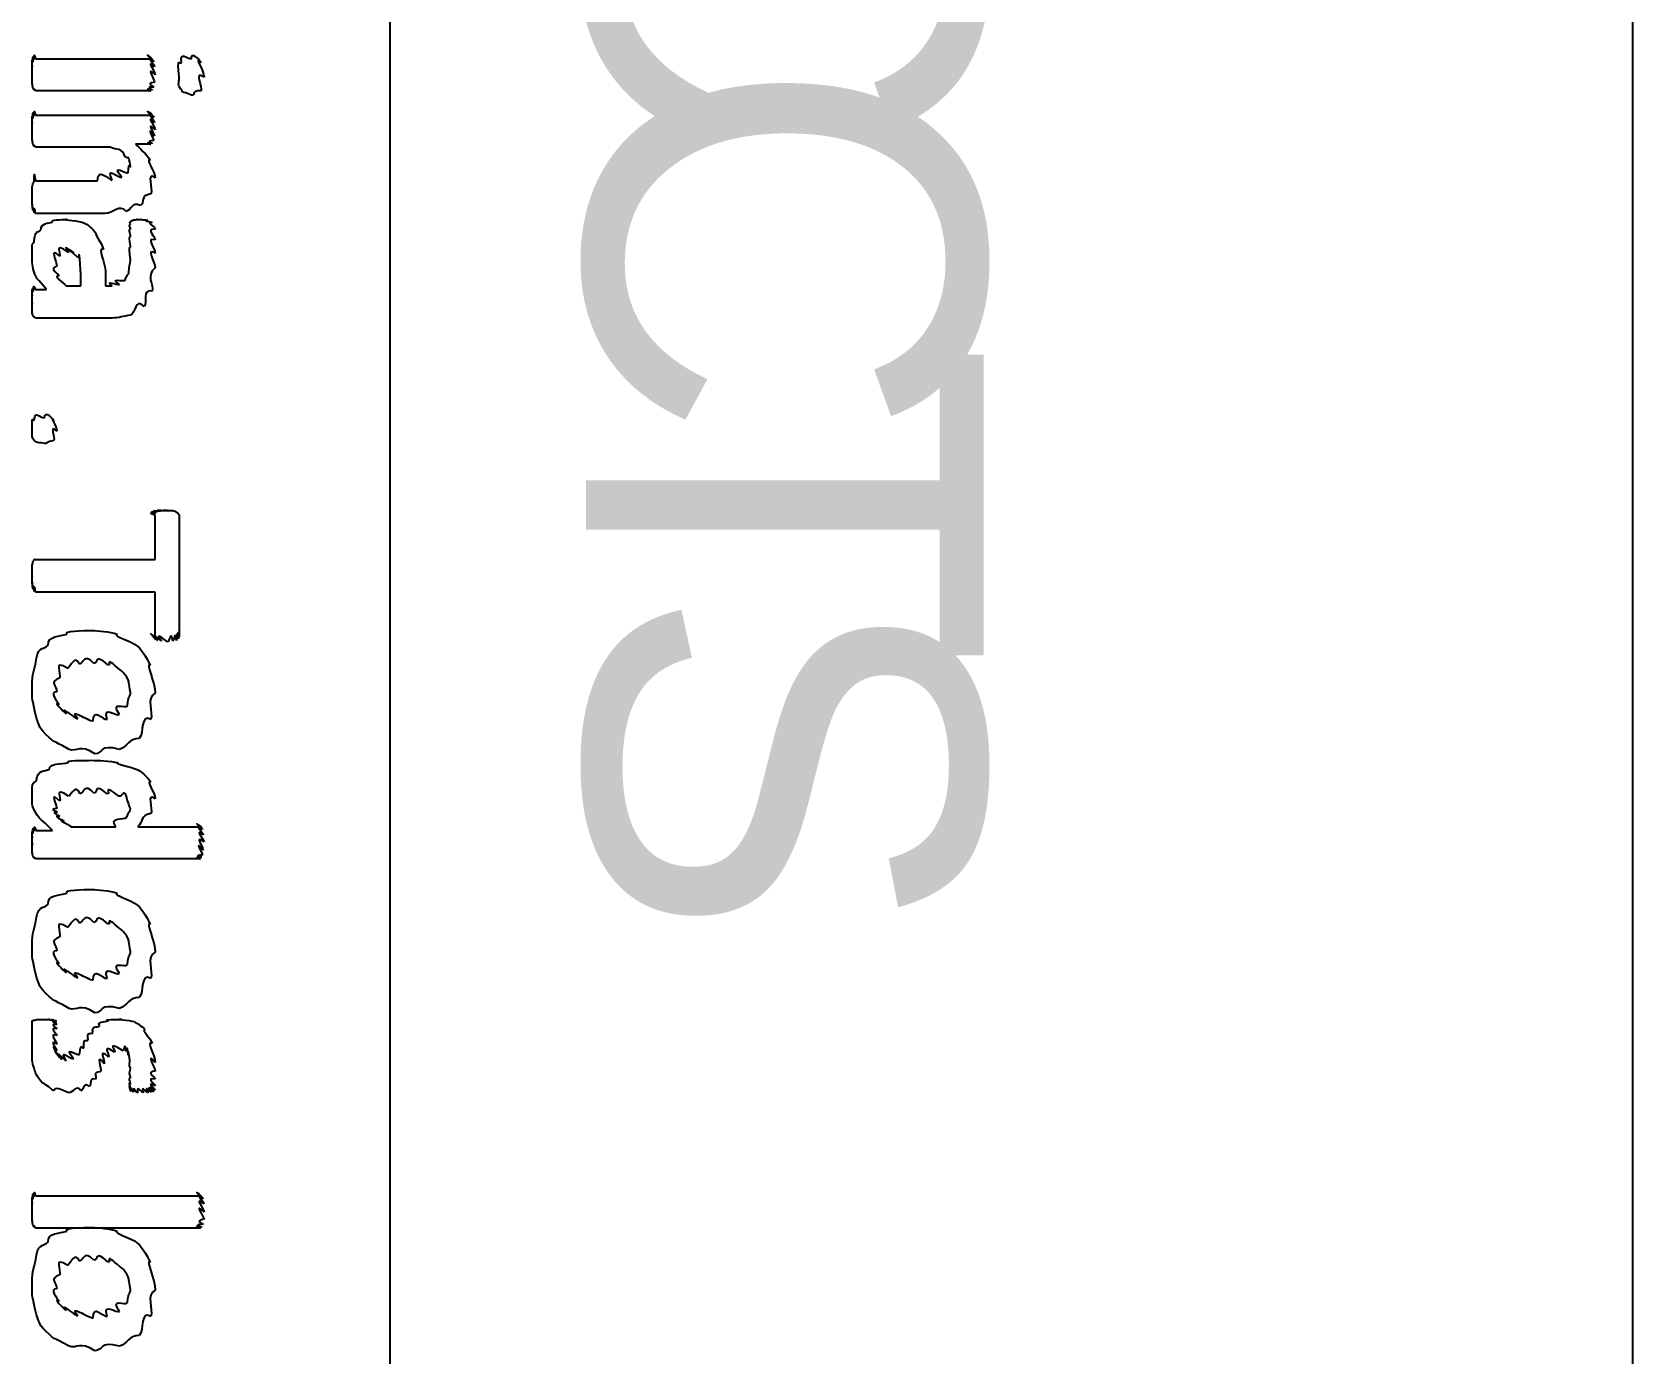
# Model space of a CAD drawing. Header units: millimetres. Extents: x 0 to 33.1, y 1.5 to 45.3.
# Drawn here: x 0.6311 to 1.1078, y 5.6191 to 6.0126 of the extents above; entities that cross this region are included whole.
import ezdxf

# ---------------------------------------------------------------- set-up
doc = ezdxf.new("R2010")
doc.units = ezdxf.units.MM
doc.header["$MEASUREMENT"] = 0
doc.layers.get('0').update_dxf_attribs({"linetype": 'CONTINUOUS'})

msp = doc.modelspace()

# ---------------------------------------------------------------- linework, layer by layer
at = {"color": 11, "linetype": 'Continuous'}
for p, q in [((0.737793, 1.78108), (0.737793, 6.90446)), ((0.632215, 6.00467), (0.666504, 6.00467)), ((0.666504, 5.99511), (0.632215, 5.99511)), ((0.678657, 5.99382), (0.678657, 5.99382)), ((0.632215, 5.9879), (0.666504, 5.9879)), ((0.654351, 5.97835), (0.632215, 5.97835)), ((0.666504, 5.97922), (0.661947, 5.97922)), ((0.632215, 5.96837), (0.650662, 5.96837)), ((0.652832, 5.95861), (0.632215, 5.95861)), ((0.645671, 5.93707), (0.645671, 5.94054)), ((0.653049, 5.9414), (0.653049, 5.93707)), ((0.632215, 5.93599), (0.635471, 5.93599)), ((0.641331, 5.93707), (0.645671, 5.93707)), ((0.653049, 5.93707), (0.655003, 5.93707)), ((0.655003, 5.92751), (0.632215, 5.92751)), ((0.634819, 5.89019), (0.634819, 5.89019)), ((0.667806, 5.85563), (0.667806, 5.86887)), ((0.674968, 5.86887), (0.674968, 5.83263)), ((0.632215, 5.85563), (0.667806, 5.85563)), ((0.667806, 5.84586), (0.632215, 5.84586)), ((0.667806, 5.83242), (0.667806, 5.84586)), ((0.671496, 5.83111), (0.671496, 5.83111)), ((0.64936, 5.80757), (0.64936, 5.80757)), ((0.649794, 5.79779), (0.649794, 5.79779)), ((0.632433, 5.77501), (0.637207, 5.77501)), ((0.64285, 5.7761), (0.656088, 5.7761)), ((0.662597, 5.7761), (0.681261, 5.7761)), ((0.681261, 5.76654), (0.632215, 5.76654)), ((0.64936, 5.73047), (0.64936, 5.73047)), ((0.649794, 5.72071), (0.649794, 5.72071)), ((0.641982, 5.69683), (0.641982, 5.69683)), ((0.632215, 5.66618), (0.681261, 5.66618)), ((0.681261, 5.65663), (0.632215, 5.65663)), ((0.64936, 5.62989), (0.64936, 5.62989)), ((0.649794, 5.62011), (0.649794, 5.62011))]:
    msp.add_line(p, q, dxfattribs=at)
at = {"color": 240, "linetype": 'Continuous'}
msp.add_line((1.1078, 1.78108), (1.1078, 6.90446), dxfattribs=at)
at = {"color": 11, "linetype": 'Continuous'}
for points in [[(0.631131, 6.00228), (0.631239, 6.00613), (0.631347, 6.00336), (0.631347, 6.00379)], [(0.631347, 6.00379), (0.631401, 6.00683), (0.631619, 6.00435), (0.631782, 6.00444)], [(0.631782, 6.00444), (0.631674, 6.00717), (0.632053, 6.00467), (0.632215, 6.00467)], [(0.666504, 6.00467), (0.664117, 6.00717), (0.666775, 6.00461), (0.666938, 6.00444)], [(0.666938, 6.00444), (0.664551, 6.00683), (0.667372, 6.00413), (0.667372, 6.00379)], [(0.667372, 6.00379), (0.66466, 6.00613), (0.667589, 6.00288), (0.667589, 6.00228)], [(0.675618, 6.00358), (0.675239, 6.00717), (0.677192, 6.00467), (0.678657, 6.00467)], [(0.678657, 6.00467), (0.678114, 6.00717), (0.681044, 6.00435), (0.681478, 6.00358)], [(0.631131, 5.99989), (0.631131, 6.00483), (0.631131, 6.00157), (0.631131, 6.00228)], [(0.667589, 6.00228), (0.664822, 6.00483), (0.667806, 6.00076), (0.667806, 5.99989)], [(0.667806, 5.99989), (0.664822, 6.0031), (0.667697, 5.99832), (0.667589, 5.99772)], [(0.674968, 5.99924), (0.674208, 6.00569), (0.675185, 6.00288), (0.675618, 6.00358)], [(0.681478, 6.00358), (0.679144, 6.00569), (0.682346, 6.00142), (0.682346, 5.99924)], [(0.682346, 5.99924), (0.679144, 6.00151), (0.682021, 5.99588), (0.681478, 5.99511)], [(0.631131, 5.99772), (0.631131, 5.99849), (0.631131, 5.99903), (0.631131, 5.99989)], [(0.631347, 5.99621), (0.631239, 5.99718), (0.631239, 5.99701), (0.631131, 5.99772)], [(0.667589, 5.99772), (0.66466, 5.99718), (0.667481, 5.99653), (0.667372, 5.99621)], [(0.675836, 5.99511), (0.674208, 5.99685), (0.674968, 5.99724), (0.674968, 5.99924)], [(0.631782, 5.99533), (0.631401, 5.99642), (0.631456, 5.99576), (0.631347, 5.99621)], [(0.632215, 5.99511), (0.631674, 5.99615), (0.63189, 5.99522), (0.631782, 5.99533)], [(0.666938, 5.99533), (0.664117, 5.99615), (0.666613, 5.99511), (0.666504, 5.99511)], [(0.667372, 5.99621), (0.664551, 5.99642), (0.66721, 5.9955), (0.666938, 5.99533)], [(0.678657, 5.99382), (0.675401, 5.99528), (0.676378, 5.99425), (0.675836, 5.99511)], [(0.681478, 5.99511), (0.678114, 5.99528), (0.680067, 5.99382), (0.678657, 5.99382)], [(0.631131, 5.98551), (0.631239, 5.98936), (0.631347, 5.9866), (0.631347, 5.98703)], [(0.631131, 5.98313), (0.631131, 5.98807), (0.631131, 5.98481), (0.631131, 5.98551)], [(0.631347, 5.98703), (0.631401, 5.99007), (0.631619, 5.98757), (0.631782, 5.98768)], [(0.631782, 5.98768), (0.631674, 5.9904), (0.632053, 5.9879), (0.632215, 5.9879)], [(0.666504, 5.9879), (0.664117, 5.9904), (0.666775, 5.9879), (0.666938, 5.9879)], [(0.666938, 5.9879), (0.664551, 5.99024), (0.667372, 5.98757), (0.667372, 5.98725)], [(0.667372, 5.98725), (0.66466, 5.98953), (0.667589, 5.98633), (0.667589, 5.98574)], [(0.667589, 5.98574), (0.664822, 5.98833), (0.667806, 5.98443), (0.667806, 5.98356)], [(0.631131, 5.98096), (0.631131, 5.98172), (0.631131, 5.98226), (0.631131, 5.98313)], [(0.667589, 5.98161), (0.66466, 5.98562), (0.667481, 5.98063), (0.667372, 5.98031)], [(0.667806, 5.98356), (0.664822, 5.9866), (0.667697, 5.98204), (0.667589, 5.98161)], [(0.631347, 5.97944), (0.631239, 5.98042), (0.631239, 5.98025), (0.631131, 5.98096)], [(0.631782, 5.97857), (0.631401, 5.97965), (0.631456, 5.979), (0.631347, 5.97944)], [(0.632215, 5.97835), (0.631674, 5.97939), (0.63189, 5.97846), (0.631782, 5.97857)], [(0.658908, 5.97553), (0.657878, 5.97835), (0.656358, 5.97738), (0.654351, 5.97835)], [(0.661947, 5.97922), (0.662924, 5.97835), (0.665419, 5.97607), (0.666287, 5.97444)], [(0.666938, 5.97944), (0.664117, 5.97999), (0.666613, 5.97922), (0.666504, 5.97922)], [(0.667372, 5.98031), (0.664551, 5.98025), (0.66721, 5.9796), (0.666938, 5.97944)], [(0.631782, 5.96815), (0.631674, 5.97271), (0.632053, 5.96837), (0.632215, 5.96837)], [(0.650662, 5.96837), (0.650662, 5.97271), (0.653971, 5.96847), (0.655003, 5.96858)], [(0.655003, 5.96858), (0.652832, 5.97304), (0.657064, 5.96903), (0.657824, 5.96946)], [(0.657824, 5.96946), (0.654406, 5.97374), (0.659343, 5.97021), (0.659776, 5.97076)], [(0.660428, 5.97271), (0.659885, 5.97651), (0.659885, 5.97456), (0.658908, 5.97553)], [(0.659776, 5.97076), (0.659885, 5.97478), (0.660428, 5.97185), (0.660428, 5.97271)], [(0.666287, 5.97444), (0.664822, 5.97504), (0.667806, 5.97097), (0.667806, 5.96924)], [(0.631347, 5.96729), (0.631401, 5.96767), (0.631619, 5.96789), (0.631782, 5.96815)], [(0.667806, 5.96924), (0.664822, 5.9714), (0.667372, 5.96576), (0.666504, 5.96446)], [(0.631131, 5.96599), (0.631239, 5.96707), (0.631347, 5.96701), (0.631347, 5.96729)], [(0.631131, 5.96338), (0.631131, 5.96576), (0.631131, 5.96528), (0.631131, 5.96599)], [(0.631131, 5.96121), (0.631131, 5.96392), (0.631131, 5.96251), (0.631131, 5.96338)], [(0.666504, 5.96446), (0.663249, 5.96403), (0.664768, 5.96186), (0.663465, 5.96099)], [(0.631347, 5.95969), (0.631239, 5.96262), (0.631239, 5.9605), (0.631131, 5.96121)], [(0.631782, 5.95882), (0.631401, 5.96186), (0.631456, 5.95925), (0.631347, 5.95969)], [(0.632215, 5.95861), (0.631674, 5.96158), (0.63189, 5.95871), (0.631782, 5.95882)], [(0.659125, 5.95925), (0.657281, 5.96158), (0.655274, 5.95861), (0.652832, 5.95861)], [(0.663465, 5.96099), (0.660753, 5.96229), (0.660861, 5.95958), (0.659125, 5.95925)], [(0.631782, 5.95031), (0.631999, 5.95378), (0.632867, 5.95281), (0.633735, 5.95378)], [(0.633735, 5.95378), (0.633843, 5.95583), (0.635906, 5.95562), (0.637207, 5.95617)], [(0.637207, 5.95617), (0.636447, 5.95682), (0.639919, 5.95682), (0.641547, 5.95682)], [(0.641547, 5.95682), (0.640082, 5.95682), (0.64529, 5.95649), (0.646756, 5.95574)], [(0.646756, 5.95574), (0.647624, 5.9554), (0.64936, 5.954), (0.650228, 5.95269)], [(0.660428, 5.95551), (0.659885, 5.95628), (0.660482, 5.95606), (0.660644, 5.95617)], [(0.660428, 5.95421), (0.659885, 5.95568), (0.660428, 5.95524), (0.660428, 5.95551)], [(0.660428, 5.95204), (0.659885, 5.95454), (0.660428, 5.95367), (0.660428, 5.95421)], [(0.660644, 5.95617), (0.660211, 5.95654), (0.660969, 5.95649), (0.661296, 5.9566)], [(0.661296, 5.9566), (0.660753, 5.95671), (0.661947, 5.95671), (0.662381, 5.95682)], [(0.662381, 5.95682), (0.661621, 5.95682), (0.663249, 5.95682), (0.663683, 5.95682)], [(0.663683, 5.95682), (0.662924, 5.95682), (0.665201, 5.95676), (0.665636, 5.9566)], [(0.665636, 5.9566), (0.663792, 5.95654), (0.666504, 5.95628), (0.666938, 5.95594)], [(0.666938, 5.95594), (0.664822, 5.95583), (0.667806, 5.95486), (0.667806, 5.954)], [(0.667806, 5.954), (0.664822, 5.95394), (0.667806, 5.95193), (0.667806, 5.95074)], [(0.631131, 5.94575), (0.631131, 5.95117), (0.631347, 5.949), (0.631782, 5.95031)], [(0.639378, 5.94596), (0.636014, 5.94889), (0.63851, 5.94422), (0.63851, 5.94293)], [(0.641982, 5.94706), (0.637207, 5.95031), (0.639919, 5.94672), (0.639378, 5.94596)], [(0.6435, 5.94683), (0.638943, 5.95031), (0.642524, 5.94706), (0.641982, 5.94706)], [(0.644803, 5.94553), (0.639919, 5.94987), (0.644043, 5.94656), (0.6435, 5.94683)], [(0.650228, 5.95269), (0.649468, 5.95281), (0.651964, 5.94982), (0.652399, 5.94792)], [(0.652399, 5.94792), (0.650336, 5.94889), (0.653049, 5.94374), (0.653049, 5.9414)], [(0.660428, 5.949), (0.659885, 5.95281), (0.660428, 5.95117), (0.660428, 5.95204)], [(0.660428, 5.94488), (0.659885, 5.95031), (0.660428, 5.94769), (0.660428, 5.949)], [(0.667806, 5.95074), (0.664822, 5.95161), (0.667806, 5.94829), (0.667806, 5.94683)], [(0.631999, 5.94054), (0.631131, 5.94308), (0.631131, 5.94401), (0.631131, 5.94575)], [(0.645454, 5.94358), (0.645128, 5.94874), (0.645074, 5.94499), (0.644803, 5.94553)], [(0.659993, 5.94119), (0.659885, 5.94282), (0.660428, 5.94347), (0.660428, 5.94488)], [(0.667806, 5.94683), (0.664822, 5.94874), (0.667806, 5.94396), (0.667806, 5.94249)], [(0.635471, 5.93599), (0.632433, 5.93961), (0.632704, 5.93881), (0.631999, 5.94054)], [(0.63851, 5.94293), (0.636014, 5.94194), (0.638726, 5.94097), (0.63916, 5.94011)], [(0.63916, 5.94011), (0.637044, 5.94006), (0.640463, 5.9381), (0.641331, 5.93707)], [(0.645671, 5.94054), (0.645454, 5.94249), (0.645562, 5.94271), (0.645454, 5.94358)], [(0.657172, 5.9375), (0.653808, 5.93961), (0.658475, 5.93826), (0.658908, 5.93881)], [(0.658908, 5.93881), (0.659451, 5.94075), (0.659831, 5.94021), (0.659993, 5.94119)], [(0.667806, 5.94249), (0.664822, 5.93989), (0.667481, 5.93744), (0.666938, 5.93554)], [(0.631131, 5.93425), (0.631239, 5.93772), (0.631401, 5.93528), (0.631565, 5.93554)], [(0.631131, 5.93186), (0.631131, 5.93642), (0.631131, 5.93354), (0.631131, 5.93425)], [(0.631565, 5.93554), (0.631565, 5.93832), (0.63189, 5.93599), (0.632215, 5.93599)], [(0.655003, 5.93707), (0.652507, 5.93901), (0.656575, 5.93722), (0.657172, 5.9375)], [(0.666938, 5.93554), (0.663683, 5.93614), (0.665528, 5.93218), (0.664551, 5.93099)], [(0.631131, 5.92925), (0.631131, 5.9344), (0.631131, 5.93072), (0.631131, 5.93186)], [(0.664551, 5.93099), (0.661621, 5.93371), (0.662164, 5.92882), (0.660428, 5.92839)], [(0.631565, 5.92796), (0.631239, 5.9286), (0.631239, 5.92871), (0.631131, 5.92925)], [(0.632215, 5.92751), (0.631565, 5.92806), (0.631674, 5.92768), (0.631565, 5.92796)], [(0.660428, 5.92839), (0.658311, 5.92806), (0.65701, 5.92751), (0.655003, 5.92751)], [(0.631131, 5.8941), (0.631131, 5.89925), (0.631347, 5.8966), (0.631782, 5.89714)], [(0.631782, 5.89714), (0.632107, 5.90028), (0.633356, 5.89779), (0.634819, 5.89779)], [(0.634819, 5.89779), (0.635037, 5.90028), (0.637207, 5.89751), (0.637642, 5.89692)], [(0.637642, 5.89692), (0.636014, 5.89908), (0.63851, 5.89535), (0.63851, 5.89388)], [(0.631782, 5.89106), (0.631131, 5.89171), (0.631131, 5.89268), (0.631131, 5.8941)], [(0.63851, 5.89388), (0.636014, 5.89621), (0.638183, 5.8915), (0.637642, 5.89106)], [(0.634819, 5.89019), (0.632107, 5.89057), (0.632324, 5.89051), (0.631782, 5.89106)], [(0.637642, 5.89106), (0.635037, 5.89057), (0.636231, 5.89019), (0.634819, 5.89019)], [(0.667806, 5.86887), (0.664822, 5.86963), (0.66786, 5.86942), (0.668024, 5.86951)], [(0.668024, 5.86951), (0.665093, 5.8699), (0.668294, 5.86985), (0.668457, 5.86996)], [(0.668457, 5.86996), (0.665528, 5.87007), (0.669108, 5.87007), (0.669542, 5.87017)], [(0.669542, 5.87017), (0.666558, 5.87017), (0.670736, 5.87017), (0.671496, 5.87017)], [(0.671496, 5.87017), (0.66786, 5.87017), (0.672581, 5.87017), (0.673014, 5.87017)], [(0.673014, 5.87017), (0.673503, 5.87007), (0.673936, 5.8699), (0.6741, 5.86974)], [(0.6741, 5.86974), (0.673936, 5.86974), (0.674588, 5.86947), (0.67475, 5.86931)], [(0.67475, 5.86931), (0.674208, 5.86947), (0.674968, 5.86903), (0.674968, 5.86887)], [(0.631131, 5.85303), (0.631239, 5.85471), (0.631347, 5.85411), (0.631347, 5.85454)], [(0.631347, 5.85454), (0.631401, 5.85542), (0.631619, 5.85514), (0.631782, 5.85542)], [(0.631782, 5.85542), (0.631674, 5.85585), (0.632053, 5.85563), (0.632215, 5.85563)], [(0.631131, 5.85064), (0.631131, 5.8534), (0.631131, 5.85232), (0.631131, 5.85303)], [(0.631131, 5.84847), (0.631131, 5.85167), (0.631131, 5.84978), (0.631131, 5.85064)], [(0.631347, 5.84694), (0.631239, 5.85037), (0.631239, 5.84776), (0.631131, 5.84847)], [(0.631782, 5.84608), (0.631401, 5.84967), (0.631456, 5.84651), (0.631347, 5.84694)], [(0.632215, 5.84586), (0.631674, 5.84933), (0.63189, 5.84597), (0.631782, 5.84608)], [(0.641547, 5.83339), (0.640246, 5.83447), (0.646213, 5.83447), (0.649143, 5.83447)], [(0.649143, 5.83447), (0.650499, 5.83447), (0.654351, 5.83415), (0.656521, 5.83339)], [(0.668024, 5.83176), (0.664822, 5.83544), (0.667806, 5.83214), (0.667806, 5.83242)], [(0.668457, 5.83154), (0.665093, 5.83518), (0.668132, 5.83165), (0.668024, 5.83176)], [(0.669542, 5.83132), (0.665528, 5.83501), (0.668728, 5.83143), (0.668457, 5.83154)], [(0.671496, 5.83111), (0.666558, 5.8349), (0.670085, 5.83122), (0.669542, 5.83132)], [(0.673014, 5.83132), (0.672472, 5.8349), (0.672038, 5.83111), (0.671496, 5.83111)], [(0.6741, 5.83154), (0.673503, 5.83501), (0.673557, 5.83132), (0.673014, 5.83132)], [(0.67475, 5.83197), (0.673936, 5.83535), (0.674371, 5.83171), (0.6741, 5.83154)], [(0.674968, 5.83263), (0.674208, 5.83561), (0.674858, 5.83214), (0.67475, 5.83197)], [(0.632215, 5.82449), (0.632704, 5.83003), (0.634278, 5.82856), (0.635906, 5.83014)], [(0.635906, 5.83014), (0.635906, 5.83306), (0.639378, 5.83268), (0.641547, 5.83339)], [(0.656521, 5.83339), (0.655003, 5.8329), (0.660753, 5.83138), (0.662381, 5.82992)], [(0.662381, 5.82992), (0.662924, 5.82986), (0.665419, 5.82639), (0.666287, 5.82406)], [(0.641764, 5.82319), (0.637207, 5.82622), (0.639919, 5.82156), (0.639378, 5.82036)], [(0.645236, 5.82449), (0.643826, 5.82753), (0.64274, 5.82379), (0.641764, 5.82319)], [(0.649576, 5.82471), (0.646431, 5.82796), (0.646539, 5.82465), (0.645236, 5.82449)], [(0.6537, 5.82428), (0.649468, 5.82796), (0.650988, 5.82471), (0.649576, 5.82471)], [(0.657389, 5.82275), (0.652235, 5.82726), (0.655111, 5.82383), (0.6537, 5.82428)], [(0.666287, 5.82406), (0.664822, 5.82525), (0.667806, 5.81901), (0.667806, 5.81581)], [(0.631131, 5.81668), (0.631131, 5.8209), (0.631456, 5.82221), (0.632215, 5.82449)], [(0.639378, 5.82036), (0.636014, 5.81928), (0.63851, 5.81787), (0.63851, 5.81625)], [(0.65956, 5.82015), (0.658908, 5.82135), (0.658365, 5.82206), (0.657389, 5.82275)], [(0.660428, 5.81603), (0.659885, 5.81917), (0.660101, 5.81901), (0.65956, 5.82015)], [(0.632433, 5.80843), (0.631131, 5.81483), (0.631131, 5.81353), (0.631131, 5.81668)], [(0.63851, 5.81625), (0.636014, 5.81625), (0.638726, 5.81353), (0.63916, 5.81233)], [(0.65956, 5.81212), (0.659885, 5.81597), (0.660428, 5.81446), (0.660428, 5.81603)], [(0.667806, 5.81581), (0.664822, 5.8144), (0.667372, 5.81017), (0.666504, 5.808)], [(0.63916, 5.81233), (0.637044, 5.81396), (0.640463, 5.81033), (0.641331, 5.80974)], [(0.641331, 5.80974), (0.638943, 5.81267), (0.6435, 5.80854), (0.644803, 5.80821)], [(0.644803, 5.80821), (0.641656, 5.8119), (0.647732, 5.80757), (0.64936, 5.80757)], [(0.64936, 5.80757), (0.64936, 5.8119), (0.652181, 5.80772), (0.653483, 5.808)], [(0.653483, 5.808), (0.652072, 5.8125), (0.656142, 5.80881), (0.657172, 5.80951)], [(0.657172, 5.80951), (0.654135, 5.81381), (0.658963, 5.81099), (0.65956, 5.81212)], [(0.636339, 5.80257), (0.632975, 5.80556), (0.63341, 5.80615), (0.632433, 5.80843)], [(0.666504, 5.808), (0.663249, 5.8099), (0.664606, 5.80382), (0.663032, 5.80236)], [(0.642199, 5.7991), (0.636339, 5.80236), (0.638075, 5.801), (0.636339, 5.80257)], [(0.663032, 5.80236), (0.660047, 5.80236), (0.659451, 5.79986), (0.657172, 5.7991)], [(0.649794, 5.79779), (0.645454, 5.80078), (0.644476, 5.79824), (0.642199, 5.7991)], [(0.657172, 5.7991), (0.650933, 5.80078), (0.652507, 5.79779), (0.649794, 5.79779)], [(0.632433, 5.78999), (0.632975, 5.79324), (0.634711, 5.79237), (0.636339, 5.79324)], [(0.636339, 5.79324), (0.636176, 5.79497), (0.639811, 5.79476), (0.641982, 5.79519)], [(0.641982, 5.79519), (0.640679, 5.79585), (0.646593, 5.79585), (0.648926, 5.79585)], [(0.648926, 5.79585), (0.650499, 5.79585), (0.654406, 5.79563), (0.656739, 5.79519)], [(0.656739, 5.79519), (0.655111, 5.79486), (0.660969, 5.79389), (0.662597, 5.79303)], [(0.662597, 5.79303), (0.663086, 5.79297), (0.665636, 5.79081), (0.666504, 5.78933)], [(0.631131, 5.78456), (0.631131, 5.79053), (0.631565, 5.78857), (0.632433, 5.78999)], [(0.639378, 5.78369), (0.636014, 5.78717), (0.63851, 5.78239), (0.63851, 5.78153)], [(0.641982, 5.78521), (0.637315, 5.78836), (0.640082, 5.78429), (0.639378, 5.78369)], [(0.645454, 5.78586), (0.643989, 5.78907), (0.642958, 5.78554), (0.641982, 5.78521)], [(0.649576, 5.78608), (0.646593, 5.78933), (0.646756, 5.78603), (0.645454, 5.78586)], [(0.653483, 5.78586), (0.64936, 5.78933), (0.650879, 5.78608), (0.649576, 5.78608)], [(0.656956, 5.78521), (0.651964, 5.78907), (0.654785, 5.78575), (0.653483, 5.78586)], [(0.65956, 5.78369), (0.658746, 5.78836), (0.658094, 5.78478), (0.656956, 5.78521)], [(0.666504, 5.78933), (0.664822, 5.7901), (0.667806, 5.78624), (0.667806, 5.78435)], [(0.63265, 5.77957), (0.631131, 5.78196), (0.631131, 5.78282), (0.631131, 5.78456)], [(0.660428, 5.78153), (0.659885, 5.78239), (0.660101, 5.78299), (0.65956, 5.78369)], [(0.667806, 5.78435), (0.664822, 5.78662), (0.667372, 5.78131), (0.666504, 5.78)], [(0.631782, 5.77479), (0.631674, 5.77735), (0.632107, 5.77501), (0.632433, 5.77501)], [(0.637207, 5.77501), (0.633301, 5.77881), (0.633789, 5.778), (0.63265, 5.77957)], [(0.63851, 5.78153), (0.636014, 5.78125), (0.638564, 5.78076), (0.638726, 5.78043)], [(0.638726, 5.78043), (0.636339, 5.78054), (0.639051, 5.77957), (0.639378, 5.77914)], [(0.639378, 5.77914), (0.637044, 5.77951), (0.640246, 5.77806), (0.640679, 5.77761)], [(0.640679, 5.77761), (0.638075, 5.77865), (0.641982, 5.77669), (0.64285, 5.7761)], [(0.656088, 5.7761), (0.653808, 5.77908), (0.658583, 5.77806), (0.659343, 5.77892)], [(0.659343, 5.77892), (0.659885, 5.78065), (0.660428, 5.78054), (0.660428, 5.78153)], [(0.666504, 5.78), (0.663086, 5.77935), (0.664333, 5.7774), (0.662597, 5.7761)], [(0.681261, 5.7761), (0.678549, 5.77806), (0.681532, 5.77604), (0.681694, 5.77588)], [(0.681694, 5.77588), (0.678874, 5.77778), (0.681912, 5.77556), (0.681912, 5.77522)], [(0.631131, 5.77285), (0.631239, 5.77632), (0.631347, 5.77371), (0.631347, 5.77414)], [(0.631131, 5.77067), (0.631131, 5.77533), (0.631131, 5.77229), (0.631131, 5.77285)], [(0.631131, 5.76872), (0.631131, 5.77371), (0.631131, 5.76997), (0.631131, 5.77067)], [(0.631347, 5.77414), (0.631401, 5.77707), (0.631619, 5.77468), (0.631782, 5.77479)], [(0.681912, 5.77522), (0.678982, 5.77707), (0.682129, 5.77431), (0.682129, 5.77371)], [(0.682129, 5.76915), (0.678982, 5.77274), (0.682021, 5.76796), (0.681912, 5.76764)], [(0.682129, 5.77371), (0.679144, 5.77588), (0.682346, 5.7724), (0.682346, 5.77154)], [(0.682346, 5.77154), (0.679144, 5.77403), (0.682238, 5.76975), (0.682129, 5.76915)], [(0.631347, 5.76742), (0.631239, 5.76796), (0.631239, 5.76818), (0.631131, 5.76872)], [(0.631782, 5.76676), (0.631401, 5.76736), (0.631456, 5.76714), (0.631347, 5.76742)], [(0.632215, 5.76654), (0.631674, 5.76708), (0.63189, 5.76665), (0.631782, 5.76676)], [(0.681694, 5.76699), (0.678549, 5.76708), (0.681369, 5.76654), (0.681261, 5.76654)], [(0.681912, 5.76764), (0.678874, 5.76753), (0.681803, 5.76714), (0.681694, 5.76699)], [(0.635906, 5.75304), (0.635906, 5.75597), (0.639378, 5.75558), (0.641547, 5.75629)], [(0.641547, 5.75629), (0.640246, 5.75738), (0.646213, 5.75738), (0.649143, 5.75738)], [(0.649143, 5.75738), (0.650499, 5.75738), (0.654351, 5.75706), (0.656521, 5.75629)], [(0.656521, 5.75629), (0.655003, 5.75581), (0.660753, 5.75429), (0.662381, 5.75282)], [(0.632215, 5.7474), (0.632704, 5.75293), (0.634278, 5.75146), (0.635906, 5.75304)], [(0.641764, 5.7461), (0.637207, 5.74914), (0.639919, 5.74447), (0.639378, 5.74328)], [(0.645236, 5.7474), (0.643826, 5.75043), (0.64274, 5.74669), (0.641764, 5.7461)], [(0.649576, 5.74761), (0.646431, 5.75087), (0.646539, 5.74756), (0.645236, 5.7474)], [(0.6537, 5.74718), (0.649468, 5.75087), (0.650988, 5.74761), (0.649576, 5.74761)], [(0.657389, 5.74567), (0.652235, 5.75017), (0.655111, 5.74675), (0.6537, 5.74718)], [(0.662381, 5.75282), (0.662924, 5.75276), (0.665419, 5.74929), (0.666287, 5.74696)], [(0.631131, 5.73958), (0.631131, 5.74382), (0.631456, 5.74511), (0.632215, 5.7474)], [(0.65956, 5.74306), (0.658908, 5.74425), (0.658365, 5.74496), (0.657389, 5.74567)], [(0.666287, 5.74696), (0.664822, 5.74815), (0.667806, 5.74192), (0.667806, 5.73872)], [(0.632433, 5.73133), (0.631131, 5.73774), (0.631131, 5.73643), (0.631131, 5.73958)], [(0.639378, 5.74328), (0.636014, 5.74219), (0.63851, 5.74078), (0.63851, 5.73915)], [(0.63851, 5.73915), (0.636014, 5.73915), (0.638726, 5.73643), (0.63916, 5.73525)], [(0.660428, 5.73893), (0.659885, 5.74208), (0.660101, 5.74192), (0.65956, 5.74306)], [(0.63916, 5.73525), (0.637044, 5.73687), (0.640463, 5.73324), (0.641331, 5.73264)], [(0.641331, 5.73264), (0.638943, 5.73557), (0.6435, 5.73144), (0.644803, 5.73112)], [(0.644803, 5.73112), (0.641656, 5.73481), (0.647732, 5.73047), (0.64936, 5.73047)], [(0.64936, 5.73047), (0.64936, 5.73481), (0.652181, 5.73063), (0.653483, 5.7309)], [(0.653483, 5.7309), (0.652072, 5.7354), (0.656142, 5.73172), (0.657172, 5.73242)], [(0.657172, 5.73242), (0.654135, 5.73671), (0.658963, 5.73389), (0.65956, 5.73503)], [(0.65956, 5.73503), (0.659885, 5.73888), (0.660428, 5.73736), (0.660428, 5.73893)], [(0.667806, 5.73872), (0.664822, 5.73731), (0.667372, 5.73307), (0.666504, 5.7309)], [(0.636339, 5.72547), (0.632975, 5.72846), (0.63341, 5.72906), (0.632433, 5.73133)], [(0.666504, 5.7309), (0.663249, 5.73281), (0.664606, 5.72672), (0.663032, 5.72526)], [(0.642199, 5.722), (0.636339, 5.72526), (0.638075, 5.7239), (0.636339, 5.72547)], [(0.663032, 5.72526), (0.660047, 5.72526), (0.659451, 5.72276), (0.657172, 5.722)], [(0.649794, 5.72071), (0.645454, 5.72368), (0.644476, 5.72114), (0.642199, 5.722)], [(0.657172, 5.722), (0.650933, 5.72368), (0.652507, 5.72071), (0.649794, 5.72071)], [(0.631131, 5.7181), (0.631131, 5.71847), (0.631401, 5.71843), (0.631999, 5.71853)], [(0.631131, 5.71679), (0.631131, 5.71804), (0.631131, 5.71783), (0.631131, 5.7181)], [(0.631131, 5.71485), (0.631131, 5.7169), (0.631131, 5.71625), (0.631131, 5.71679)], [(0.631131, 5.71224), (0.631131, 5.71528), (0.631131, 5.71397), (0.631131, 5.71485)], [(0.631999, 5.71853), (0.632433, 5.71875), (0.633626, 5.71875), (0.634819, 5.71875)], [(0.634819, 5.71875), (0.634278, 5.71875), (0.636122, 5.71875), (0.636556, 5.71875)], [(0.636556, 5.71875), (0.635146, 5.71864), (0.637315, 5.71853), (0.637642, 5.71853)], [(0.637642, 5.71853), (0.635742, 5.71864), (0.638129, 5.71847), (0.638292, 5.71832)], [(0.638292, 5.71832), (0.636014, 5.71832), (0.63851, 5.7181), (0.63851, 5.7181)], [(0.63851, 5.7181), (0.636014, 5.71804), (0.63851, 5.71756), (0.63851, 5.71724)], [(0.63851, 5.71724), (0.636014, 5.71733), (0.63851, 5.71636), (0.63851, 5.71593)], [(0.63851, 5.71593), (0.636014, 5.71631), (0.63851, 5.71474), (0.63851, 5.71397)], [(0.64784, 5.71268), (0.647299, 5.71544), (0.648762, 5.71414), (0.64936, 5.71485)], [(0.64936, 5.71485), (0.648492, 5.7169), (0.650553, 5.71625), (0.651313, 5.71679)], [(0.651313, 5.71679), (0.649903, 5.71804), (0.652886, 5.71789), (0.653917, 5.71832)], [(0.653917, 5.71832), (0.652072, 5.71875), (0.656358, 5.71875), (0.657824, 5.71875)], [(0.657824, 5.71875), (0.654839, 5.71875), (0.660319, 5.71853), (0.661512, 5.7181)], [(0.661512, 5.7181), (0.661947, 5.71778), (0.6639, 5.71674), (0.664768, 5.71571)], [(0.664768, 5.71571), (0.663683, 5.7156), (0.666342, 5.71322), (0.666938, 5.71158)], [(0.631131, 5.70899), (0.631131, 5.71343), (0.631131, 5.71126), (0.631131, 5.71224)], [(0.63851, 5.71397), (0.636014, 5.71474), (0.63851, 5.71224), (0.63851, 5.71137)], [(0.63851, 5.71137), (0.636014, 5.713), (0.63851, 5.70985), (0.63851, 5.70942)], [(0.63851, 5.70942), (0.636176, 5.71197), (0.638781, 5.70833), (0.638943, 5.7079)], [(0.638943, 5.7079), (0.63661, 5.71094), (0.639594, 5.70697), (0.640028, 5.70682)], [(0.640028, 5.70682), (0.637478, 5.7105), (0.640896, 5.70638), (0.641331, 5.70638)], [(0.641331, 5.70638), (0.638781, 5.7105), (0.642904, 5.7066), (0.6435, 5.70703)], [(0.6435, 5.70703), (0.640082, 5.71126), (0.644803, 5.70779), (0.645236, 5.70833)], [(0.645236, 5.70833), (0.645725, 5.7124), (0.646213, 5.70958), (0.646539, 5.71029)], [(0.646539, 5.71029), (0.646431, 5.71386), (0.647407, 5.71181), (0.64784, 5.71268)], [(0.653917, 5.70747), (0.650499, 5.71067), (0.653049, 5.70628), (0.652615, 5.70551)], [(0.655653, 5.70899), (0.651531, 5.71181), (0.65446, 5.70806), (0.653917, 5.70747)], [(0.658257, 5.70942), (0.652832, 5.71257), (0.656358, 5.70931), (0.655653, 5.70899)], [(0.659125, 5.70921), (0.658746, 5.71257), (0.658529, 5.70942), (0.658257, 5.70942)], [(0.659776, 5.70811), (0.659343, 5.71213), (0.659397, 5.70893), (0.659125, 5.70921)], [(0.660211, 5.7066), (0.659614, 5.71126), (0.659885, 5.70768), (0.659776, 5.70811)], [(0.666938, 5.71158), (0.664822, 5.7124), (0.667806, 5.70811), (0.667806, 5.70594)], [(0.631782, 5.70421), (0.631131, 5.70589), (0.631131, 5.70725), (0.631131, 5.70899)], [(0.652615, 5.70551), (0.649794, 5.7091), (0.651964, 5.70389), (0.651531, 5.70313)], [(0.660428, 5.70421), (0.659885, 5.70529), (0.660319, 5.70589), (0.660211, 5.7066)], [(0.667806, 5.70594), (0.664822, 5.70936), (0.667806, 5.70421), (0.667806, 5.70335)], [(0.633735, 5.70031), (0.631999, 5.70285), (0.632215, 5.70264), (0.631782, 5.70421)], [(0.650011, 5.70096), (0.647894, 5.70139), (0.648981, 5.69938), (0.648275, 5.69879)], [(0.651531, 5.70313), (0.648926, 5.70301), (0.650553, 5.70171), (0.650011, 5.70096)], [(0.660428, 5.70161), (0.659885, 5.70344), (0.660428, 5.70324), (0.660428, 5.70421)], [(0.660428, 5.69965), (0.659885, 5.70199), (0.660428, 5.7009), (0.660428, 5.70161)], [(0.667806, 5.70335), (0.664822, 5.70301), (0.667806, 5.70171), (0.667806, 5.70096)], [(0.667806, 5.70096), (0.664822, 5.70139), (0.667806, 5.69943), (0.667806, 5.699)], [(0.637207, 5.69769), (0.633843, 5.70068), (0.634711, 5.69917), (0.633735, 5.70031)], [(0.641982, 5.69683), (0.636447, 5.69954), (0.63851, 5.69715), (0.637207, 5.69769)], [(0.645671, 5.69749), (0.644422, 5.69954), (0.643392, 5.69683), (0.641982, 5.69683)], [(0.648275, 5.69879), (0.646431, 5.70025), (0.646647, 5.69781), (0.645671, 5.69749)], [(0.660428, 5.69835), (0.659885, 5.70085), (0.660428, 5.69911), (0.660428, 5.69965)], [(0.660428, 5.69749), (0.659885, 5.70025), (0.660428, 5.69808), (0.660428, 5.69835)], [(0.660644, 5.69726), (0.659885, 5.69982), (0.660428, 5.69738), (0.660428, 5.69749)], [(0.661296, 5.69706), (0.660211, 5.69965), (0.660753, 5.69715), (0.660644, 5.69726)], [(0.662381, 5.69683), (0.660753, 5.69954), (0.661567, 5.69694), (0.661296, 5.69706)], [(0.664117, 5.69683), (0.661783, 5.69954), (0.662924, 5.69683), (0.662381, 5.69683)], [(0.665636, 5.69683), (0.662924, 5.69954), (0.66466, 5.69683), (0.664117, 5.69683)], [(0.666721, 5.69706), (0.663792, 5.69954), (0.666069, 5.69683), (0.665636, 5.69683)], [(0.667372, 5.69726), (0.664387, 5.69965), (0.666992, 5.69706), (0.666721, 5.69706)], [(0.667806, 5.699), (0.664822, 5.70042), (0.667806, 5.69803), (0.667806, 5.69769)], [(0.667806, 5.69769), (0.664822, 5.69982), (0.667643, 5.69726), (0.667372, 5.69726)], [(0.631131, 5.66379), (0.631239, 5.66764), (0.631347, 5.66488), (0.631347, 5.66531)], [(0.631347, 5.66531), (0.631401, 5.66835), (0.631619, 5.66585), (0.631782, 5.66596)], [(0.631782, 5.66596), (0.631674, 5.66868), (0.632053, 5.66618), (0.632215, 5.66618)], [(0.681261, 5.66618), (0.678549, 5.66868), (0.681532, 5.66613), (0.681694, 5.66596)], [(0.681694, 5.66596), (0.678874, 5.66835), (0.681967, 5.66564), (0.682129, 5.66531)], [(0.682129, 5.66531), (0.679144, 5.66764), (0.682346, 5.66439), (0.682346, 5.66379)], [(0.631131, 5.6614), (0.631131, 5.66635), (0.631131, 5.66308), (0.631131, 5.66379)], [(0.682346, 5.66379), (0.679144, 5.66635), (0.682346, 5.66228), (0.682346, 5.6614)], [(0.682346, 5.6614), (0.679144, 5.66461), (0.682346, 5.65983), (0.682346, 5.65924)], [(0.631131, 5.65924), (0.631131, 5.66), (0.631131, 5.66054), (0.631131, 5.6614)], [(0.631347, 5.65771), (0.631239, 5.65869), (0.631239, 5.65853), (0.631131, 5.65924)], [(0.682346, 5.65924), (0.679144, 5.65869), (0.682238, 5.65804), (0.682129, 5.65771)], [(0.631782, 5.65685), (0.631401, 5.65793), (0.631456, 5.65728), (0.631347, 5.65771)], [(0.632215, 5.65663), (0.631674, 5.65767), (0.63189, 5.65674), (0.631782, 5.65685)], [(0.635906, 5.65246), (0.635906, 5.65539), (0.639378, 5.655), (0.641547, 5.65571)], [(0.641547, 5.65571), (0.640246, 5.65679), (0.646213, 5.65679), (0.649143, 5.65679)], [(0.649143, 5.65679), (0.650499, 5.65679), (0.654351, 5.65647), (0.656521, 5.65571)], [(0.656521, 5.65571), (0.655003, 5.65522), (0.660753, 5.65369), (0.662381, 5.65224)], [(0.681694, 5.65685), (0.678549, 5.65767), (0.681369, 5.65663), (0.681261, 5.65663)], [(0.682129, 5.65771), (0.678874, 5.65793), (0.681803, 5.65701), (0.681694, 5.65685)], [(0.632215, 5.64681), (0.632704, 5.65235), (0.634278, 5.65088), (0.635906, 5.65246)], [(0.641764, 5.64551), (0.637207, 5.64854), (0.639919, 5.64388), (0.639378, 5.64268)], [(0.645236, 5.64681), (0.643826, 5.64985), (0.64274, 5.64611), (0.641764, 5.64551)], [(0.649576, 5.64703), (0.646431, 5.65028), (0.646539, 5.64697), (0.645236, 5.64681)], [(0.6537, 5.6466), (0.649468, 5.65028), (0.650988, 5.64703), (0.649576, 5.64703)], [(0.657389, 5.64507), (0.652235, 5.64958), (0.655111, 5.64615), (0.6537, 5.6466)], [(0.662381, 5.65224), (0.662924, 5.65218), (0.665419, 5.64871), (0.666287, 5.64638)], [(0.631131, 5.639), (0.631131, 5.64324), (0.631456, 5.64453), (0.632215, 5.64681)], [(0.65956, 5.64247), (0.658908, 5.64367), (0.658365, 5.64437), (0.657389, 5.64507)], [(0.666287, 5.64638), (0.664822, 5.64757), (0.667806, 5.64133), (0.667806, 5.63813)], [(0.632433, 5.63075), (0.631131, 5.63715), (0.631131, 5.63585), (0.631131, 5.639)], [(0.639378, 5.64268), (0.636014, 5.6416), (0.63851, 5.64019), (0.63851, 5.63857)], [(0.660428, 5.63835), (0.659885, 5.6415), (0.660101, 5.64133), (0.65956, 5.64247)], [(0.63851, 5.63857), (0.636014, 5.63857), (0.638726, 5.63585), (0.63916, 5.63465)], [(0.63916, 5.63465), (0.637044, 5.63629), (0.640463, 5.63265), (0.641331, 5.63206)], [(0.641331, 5.63206), (0.638943, 5.63499), (0.6435, 5.63086), (0.644803, 5.63053)], [(0.653483, 5.63032), (0.652072, 5.63482), (0.656142, 5.63113), (0.657172, 5.63183)], [(0.657172, 5.63183), (0.654135, 5.63612), (0.658963, 5.63331), (0.65956, 5.63444)], [(0.65956, 5.63444), (0.659885, 5.63829), (0.660428, 5.63678), (0.660428, 5.63835)], [(0.667806, 5.63813), (0.664822, 5.63672), (0.667372, 5.63249), (0.666504, 5.63032)], [(0.636339, 5.62489), (0.632975, 5.62788), (0.63341, 5.62847), (0.632433, 5.63075)], [(0.644803, 5.63053), (0.641656, 5.63422), (0.647732, 5.62989), (0.64936, 5.62989)], [(0.64936, 5.62989), (0.64936, 5.63422), (0.652181, 5.63004), (0.653483, 5.63032)], [(0.666504, 5.63032), (0.663249, 5.63222), (0.664606, 5.62614), (0.663032, 5.62468)], [(0.642199, 5.62142), (0.636339, 5.62468), (0.638075, 5.62332), (0.636339, 5.62489)], [(0.649794, 5.62011), (0.645454, 5.6231), (0.644476, 5.62056), (0.642199, 5.62142)], [(0.657172, 5.62142), (0.650933, 5.6231), (0.652507, 5.62011), (0.649794, 5.62011)], [(0.663032, 5.62468), (0.660047, 5.62468), (0.659451, 5.62218), (0.657172, 5.62142)]]:
    msp.add_open_spline(points, degree=3, dxfattribs=at)

# ---------------------------------------------------------------- texts
at = {"color": 11}
for s, p in [('C', (0.796112, 6.0909)), ('C', (0.796112, 6.0055)), ('T', (0.796112, 5.92011)), ('S', (0.796112, 5.84785))]:
    msp.add_text(s, height=0.118333, rotation=270, dxfattribs=at).set_placement(p)

doc.saveas('drawing.dxf')
